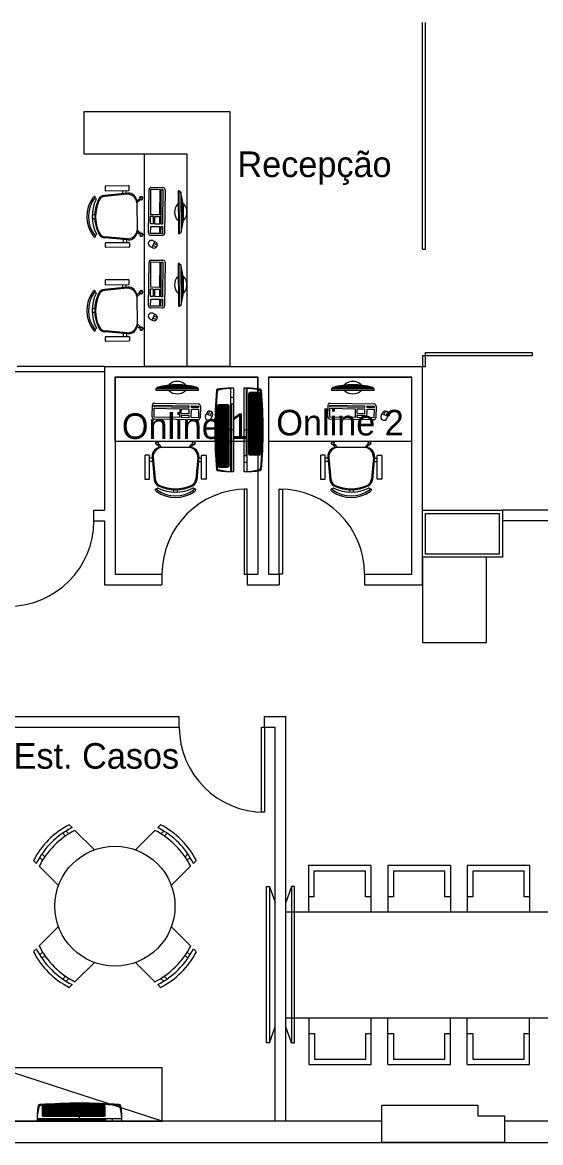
# Model space of a CAD drawing. Header units: metres. Extents: x 2999 to 3109, y 1752 to 1796.
# Drawn here: x 3019.53 to 3024.39, y 1757.32 to 1767.83 of the extents above; entities that cross this region are included whole.
import ezdxf

# ---------------------------------------------------------------- set-up
doc = ezdxf.new("R2010")
doc.units = ezdxf.units.M
doc.layers.add('PAREDES', color=7, linetype='Continuous')
doc.styles.add('PADRAO MK', font='')
doc.styles.get('PADRAO MK').set_extended_font_data('AvantGarde Bk BT')

msp = doc.modelspace()

# ---------------------------------------------------------------- hatches: boundary and pattern name
at = {"layer": 'PAREDES', "lineweight": 0}
h = msp.add_hatch(dxfattribs=at)
h.set_pattern_fill('ANSI31', color=253, scale=0.07, angle=-44.5332, style=0)
h.set_pattern_definition([(0.46675, (3026.558725, 1794.107397), (-7.12796e-05, 0.0087497097), [])])
h.paths.add_polyline_path([(3021.011, 1766.239), (3021.014, 1765.865, 0.133994)])
h = msp.add_hatch(dxfattribs=at)
h.set_pattern_fill('ANSI31', color=253, scale=0.07, angle=-44.5332, style=0)
h.set_pattern_definition([(0.46675, (3026.558725, 1793.425653), (-7.12796e-05, 0.0087497097), [])])
h.paths.add_polyline_path([(3021.011, 1765.557), (3021.014, 1765.184, 0.133994)])
h = msp.add_hatch(dxfattribs=at)
h.set_pattern_fill('ANSI31', color=253, scale=0.07, angle=45, style=0)
h.set_pattern_definition([(90, (2992.968674, 1770.182134), (-0.00875, 9e-19), [])])
h.paths.add_polyline_path([(3020.791, 1764.408), (3021.165, 1764.408, 0.133994)])
h = msp.add_hatch(dxfattribs=at)
h.set_pattern_fill('ANSI31', color=253, scale=0.07, angle=45, style=0)
h.set_pattern_definition([(90, (2994.61609, 1770.182134), (-0.00875, 9e-19), [])])
h.paths.add_polyline_path([(3022.439, 1764.408), (3022.812, 1764.408, 0.133994)])

# ---------------------------------------------------------------- linework, layer by layer
at = {"layer": 'PAREDES', "color": 253, "lineweight": 0}
for p, q in [((3023.277, 1765.704), (3023.277, 1767.834)), ((3023.307, 1765.704), (3023.307, 1767.834)), ((3020.107, 1766.597), (3020.107, 1766.997)), ((3020.107, 1766.997), (3021.472, 1766.997)), ((3021.472, 1766.997), (3021.472, 1764.604)), ((3021.072, 1766.597), (3020.107, 1766.597)), ((3020.672, 1764.604), (3020.672, 1766.597)), ((3021.072, 1764.604), (3021.072, 1766.597)), ((3020.301, 1766.293), (3020.301, 1766.258)), ((3020.521, 1766.3), (3020.306, 1766.298)), ((3020.306, 1766.253), (3020.521, 1766.255)), ((3020.468, 1766.226), (3020.468, 1766.254)), ((3020.498, 1766.229), (3020.498, 1766.255)), ((3020.526, 1766.26), (3020.526, 1766.295)), ((3020.71, 1765.855), (3020.714, 1766.265)), ((3020.73, 1766.028), (3020.732, 1766.267)), ((3020.732, 1766.267), (3020.815, 1766.266)), ((3020.734, 1766.285), (3020.844, 1766.283)), ((3020.815, 1766.266), (3020.813, 1766.028)), ((3020.826, 1765.941), (3020.829, 1766.266)), ((3020.829, 1766.266), (3020.844, 1766.265)), ((3020.844, 1766.265), (3020.84, 1765.941)), ((3020.864, 1766.263), (3020.86, 1765.853)), ((3020.986, 1766.252), (3020.989, 1765.852)), ((3020.996, 1766.252), (3020.986, 1766.252)), ((3020.999, 1765.852), (3020.996, 1766.252)), ((3020.996, 1766.252), (3021.011, 1766.239)), ((3020.515, 1766.231), (3020.296, 1766.209)), ((3020.505, 1766.22), (3020.3, 1766.2)), ((3020.599, 1766.159), (3020.618, 1766.175)), ((3020.599, 1766.14), (3020.627, 1766.164)), ((3020.599, 1766.151), (3020.601, 1765.873)), ((3020.618, 1766.175), (3020.619, 1766.174)), ((3020.625, 1766.184), (3020.643, 1766.199)), ((3020.626, 1766.165), (3020.627, 1766.164)), ((3020.637, 1766.169), (3020.655, 1766.185)), ((3021.011, 1766.239), (3021.014, 1765.865)), ((3020.204, 1766.026), (3020.18, 1766.026)), ((3020.204, 1765.991), (3020.181, 1765.991)), ((3020.729, 1765.942), (3020.729, 1766.012)), ((3020.753, 1766.012), (3020.729, 1766.012)), ((3020.752, 1765.942), (3020.729, 1765.942)), ((3020.813, 1766.028), (3020.73, 1766.028)), ((3020.753, 1766.012), (3020.752, 1765.942)), ((3020.767, 1765.941), (3020.767, 1766.012)), ((3020.767, 1766.012), (3020.812, 1766.011)), ((3020.812, 1765.941), (3020.767, 1765.941)), ((3020.812, 1766.011), (3020.812, 1765.941)), ((3020.84, 1765.941), (3020.826, 1765.941)), ((3020.601, 1765.885), (3020.63, 1765.861)), ((3020.601, 1765.865), (3020.62, 1765.849)), ((3020.62, 1765.849), (3020.622, 1765.851)), ((3020.628, 1765.841), (3020.646, 1765.826)), ((3020.629, 1765.859), (3020.63, 1765.861)), ((3020.64, 1765.856), (3020.658, 1765.841)), ((3020.729, 1765.852), (3020.73, 1765.918)), ((3020.811, 1765.851), (3020.729, 1765.852)), ((3020.84, 1765.834), (3020.729, 1765.835)), ((3020.73, 1765.918), (3020.811, 1765.917)), ((3020.811, 1765.917), (3020.811, 1765.851)), ((3020.825, 1765.851), (3020.826, 1765.917)), ((3020.839, 1765.85), (3020.825, 1765.851)), ((3020.826, 1765.917), (3020.84, 1765.917)), ((3020.84, 1765.917), (3020.839, 1765.85)), ((3020.989, 1765.852), (3020.999, 1765.852)), ((3020.999, 1765.852), (3021.014, 1765.865)), ((3020.518, 1765.792), (3020.299, 1765.81)), ((3020.508, 1765.803), (3020.303, 1765.82)), ((3020.305, 1765.727), (3020.305, 1765.762)), ((3020.31, 1765.767), (3020.525, 1765.768)), ((3020.525, 1765.723), (3020.31, 1765.722)), ((3020.472, 1765.796), (3020.472, 1765.768)), ((3020.502, 1765.794), (3020.502, 1765.768)), ((3020.53, 1765.763), (3020.53, 1765.728)), ((3020.724, 1765.731), (3020.749, 1765.719)), ((3020.742, 1765.722), (3020.768, 1765.776)), ((3020.75, 1765.785), (3020.775, 1765.773)), ((3020.783, 1765.724), (3020.751, 1765.739)), ((3020.792, 1765.744), (3020.76, 1765.759)), ((3023.277, 1765.704), (3023.307, 1765.704)), ((3020.71, 1765.173), (3020.714, 1765.583)), ((3020.73, 1765.347), (3020.732, 1765.585)), ((3020.732, 1765.585), (3020.815, 1765.584)), ((3020.734, 1765.603), (3020.844, 1765.602)), ((3020.815, 1765.584), (3020.813, 1765.346)), ((3020.826, 1765.259), (3020.829, 1765.584)), ((3020.829, 1765.584), (3020.844, 1765.584)), ((3020.844, 1765.584), (3020.84, 1765.259)), ((3020.864, 1765.582), (3020.86, 1765.172)), ((3020.986, 1765.57), (3020.989, 1765.17)), ((3020.996, 1765.57), (3020.986, 1765.57)), ((3020.999, 1765.17), (3020.996, 1765.57)), ((3020.996, 1765.57), (3021.011, 1765.557)), ((3021.011, 1765.557), (3021.014, 1765.184)), ((3020.301, 1765.411), (3020.301, 1765.376)), ((3020.521, 1765.418), (3020.306, 1765.416)), ((3020.526, 1765.378), (3020.526, 1765.413)), ((3020.515, 1765.349), (3020.296, 1765.328)), ((3020.505, 1765.338), (3020.3, 1765.318)), ((3020.306, 1765.371), (3020.521, 1765.373)), ((3020.468, 1765.344), (3020.468, 1765.373)), ((3020.498, 1765.347), (3020.498, 1765.373)), ((3020.625, 1765.302), (3020.643, 1765.317)), ((3020.637, 1765.288), (3020.655, 1765.303)), ((3020.729, 1765.26), (3020.729, 1765.33)), ((3020.753, 1765.33), (3020.729, 1765.33)), ((3020.813, 1765.346), (3020.73, 1765.347)), ((3020.753, 1765.33), (3020.752, 1765.26)), ((3020.767, 1765.26), (3020.767, 1765.33)), ((3020.767, 1765.33), (3020.812, 1765.33)), ((3020.812, 1765.33), (3020.812, 1765.259)), ((3020.599, 1765.277), (3020.618, 1765.294)), ((3020.599, 1765.258), (3020.627, 1765.282)), ((3020.599, 1765.27), (3020.601, 1764.991)), ((3020.618, 1765.294), (3020.619, 1765.292)), ((3020.626, 1765.284), (3020.627, 1765.282)), ((3020.752, 1765.26), (3020.729, 1765.26)), ((3020.729, 1765.17), (3020.73, 1765.237)), ((3020.73, 1765.237), (3020.811, 1765.236)), ((3020.812, 1765.259), (3020.767, 1765.26)), ((3020.811, 1765.236), (3020.811, 1765.169)), ((3020.825, 1765.169), (3020.826, 1765.236)), ((3020.84, 1765.259), (3020.826, 1765.259)), ((3020.826, 1765.236), (3020.84, 1765.235)), ((3020.84, 1765.235), (3020.839, 1765.169)), ((3020.204, 1765.145), (3020.18, 1765.145)), ((3020.204, 1765.11), (3020.181, 1765.11)), ((3020.811, 1765.169), (3020.729, 1765.17)), ((3020.84, 1765.152), (3020.729, 1765.153)), ((3020.742, 1765.04), (3020.768, 1765.094)), ((3020.75, 1765.103), (3020.775, 1765.091)), ((3020.839, 1765.169), (3020.825, 1765.169)), ((3020.989, 1765.17), (3020.999, 1765.17)), ((3020.999, 1765.17), (3021.014, 1765.184)), ((3020.601, 1765.003), (3020.63, 1764.979)), ((3020.724, 1765.049), (3020.749, 1765.037)), ((3020.783, 1765.042), (3020.751, 1765.058)), ((3020.792, 1765.062), (3020.76, 1765.077)), ((3020.518, 1764.911), (3020.299, 1764.928)), ((3020.508, 1764.921), (3020.303, 1764.938)), ((3020.31, 1764.885), (3020.525, 1764.887)), ((3020.472, 1764.914), (3020.472, 1764.886)), ((3020.502, 1764.913), (3020.502, 1764.886)), ((3020.53, 1764.882), (3020.53, 1764.847)), ((3020.601, 1764.983), (3020.62, 1764.968)), ((3020.62, 1764.968), (3020.622, 1764.969)), ((3020.628, 1764.959), (3020.646, 1764.944)), ((3020.629, 1764.978), (3020.63, 1764.979)), ((3020.64, 1764.974), (3020.658, 1764.959)), ((3020.305, 1764.845), (3020.305, 1764.88)), ((3020.525, 1764.842), (3020.31, 1764.84)), ((3023.307, 1764.704), (3023.277, 1764.704)), ((3023.277, 1764.704), (3023.277, 1764.604)), ((3023.307, 1764.704), (3023.307, 1764.734)), ((3023.307, 1764.734), (3024.307, 1764.734)), ((3023.307, 1764.604), (3023.307, 1764.704)), ((3023.307, 1764.604), (3023.307, 1764.704)), ((3024.307, 1764.704), (3023.307, 1764.704)), ((3024.307, 1764.734), (3024.307, 1764.704)), ((3020.297, 1764.604), (3019.477, 1764.604)), ((3020.297, 1764.604), (3023.277, 1764.604)), ((3020.297, 1764.604), (3020.297, 1763.254)), ((3021.472, 1764.604), (3020.672, 1764.604)), ((3023.277, 1764.604), (3023.307, 1764.604)), ((3023.277, 1762.554), (3023.277, 1764.604)), ((3020.297, 1764.554), (3019.427, 1764.554)), ((3021.735, 1764.504), (3020.393, 1764.504)), ((3020.393, 1764.504), (3020.393, 1763.904)), ((3020.397, 1764.504), (3021.735, 1764.504)), ((3020.397, 1764.504), (3020.397, 1762.654)), ((3021.735, 1764.504), (3021.735, 1762.654)), ((3021.735, 1764.504), (3021.735, 1764.504)), ((3021.735, 1764.504), (3021.735, 1764.504)), ((3021.735, 1763.904), (3021.735, 1764.504)), ((3021.835, 1764.504), (3023.177, 1764.504)), ((3021.835, 1764.504), (3021.835, 1762.654)), ((3023.177, 1764.504), (3021.835, 1764.504)), ((3021.835, 1764.504), (3021.835, 1763.904)), ((3023.177, 1764.504), (3023.177, 1764.504)), ((3023.177, 1764.504), (3023.177, 1764.504)), ((3023.177, 1763.904), (3023.177, 1764.504)), ((3023.177, 1762.654), (3023.177, 1764.504)), ((3020.778, 1764.393), (3020.791, 1764.408)), ((3021.178, 1764.393), (3020.778, 1764.393)), ((3020.778, 1764.393), (3020.778, 1764.383)), ((3020.778, 1764.383), (3021.178, 1764.383)), ((3020.791, 1764.408), (3021.165, 1764.408)), ((3021.178, 1764.393), (3021.165, 1764.408)), ((3021.178, 1764.383), (3021.178, 1764.393)), ((3021.481, 1763.614), (3021.481, 1764.403)), ((3021.507, 1764.404), (3021.507, 1763.614)), ((3021.607, 1763.614), (3021.607, 1764.404)), ((3021.623, 1764.403), (3021.623, 1763.764)), ((3021.632, 1764.403), (3021.632, 1763.614)), ((3021.659, 1763.771), (3021.659, 1764.359)), ((3021.743, 1764.359), (3021.659, 1764.359)), ((3021.668, 1763.771), (3021.668, 1764.359)), ((3021.676, 1763.771), (3021.676, 1764.359)), ((3021.684, 1763.771), (3021.684, 1764.359)), ((3021.692, 1763.771), (3021.692, 1764.359)), ((3021.701, 1763.771), (3021.701, 1764.359)), ((3021.709, 1763.771), (3021.709, 1764.359)), ((3021.717, 1763.771), (3021.717, 1764.359)), ((3021.725, 1763.771), (3021.725, 1764.359)), ((3021.734, 1763.771), (3021.734, 1764.359)), ((3021.742, 1763.771), (3021.742, 1764.359)), ((3021.75, 1763.771), (3021.75, 1764.355)), ((3022.425, 1764.393), (3022.439, 1764.408)), ((3022.825, 1764.393), (3022.425, 1764.393)), ((3022.425, 1764.393), (3022.425, 1764.383)), ((3022.425, 1764.383), (3022.825, 1764.383)), ((3022.439, 1764.408), (3022.812, 1764.408)), ((3022.825, 1764.393), (3022.812, 1764.408)), ((3022.825, 1764.383), (3022.825, 1764.393)), ((3020.765, 1764.261), (3021.175, 1764.253)), ((3021.481, 1764.315), (3021.507, 1764.315)), ((3021.481, 1764.253), (3021.507, 1764.253)), ((3021.49, 1763.614), (3021.49, 1764.253)), ((3021.651, 1763.779), (3021.651, 1764.351)), ((3021.651, 1764.303), (3021.755, 1764.303)), ((3021.651, 1764.259), (3021.757, 1764.259)), ((3022.413, 1764.261), (3022.823, 1764.253)), ((3020.743, 1764.131), (3020.745, 1764.241)), ((3020.761, 1764.129), (3020.763, 1764.212)), ((3020.763, 1764.226), (3020.763, 1764.241)), ((3020.763, 1764.241), (3021.088, 1764.235)), ((3021.088, 1764.22), (3020.763, 1764.226)), ((3020.763, 1764.212), (3021.001, 1764.207)), ((3021.001, 1764.207), (3020.999, 1764.124)), ((3021.016, 1764.148), (3021.015, 1764.124)), ((3021.016, 1764.162), (3021.017, 1764.207)), ((3021.087, 1764.161), (3021.016, 1764.162)), ((3021.016, 1764.148), (3021.086, 1764.146)), ((3021.017, 1764.207), (3021.087, 1764.206)), ((3021.086, 1764.146), (3021.086, 1764.123)), ((3021.087, 1764.206), (3021.087, 1764.161)), ((3021.088, 1764.235), (3021.088, 1764.22)), ((3021.109, 1764.124), (3021.111, 1764.205)), ((3021.111, 1764.22), (3021.111, 1764.234)), ((3021.111, 1764.234), (3021.178, 1764.233)), ((3021.178, 1764.218), (3021.111, 1764.22)), ((3021.111, 1764.205), (3021.178, 1764.204)), ((3021.178, 1764.204), (3021.176, 1764.123)), ((3021.178, 1764.233), (3021.178, 1764.218)), ((3021.195, 1764.233), (3021.193, 1764.123)), ((3021.243, 1764.143), (3021.255, 1764.168)), ((3021.306, 1764.135), (3021.252, 1764.161)), ((3021.285, 1764.185), (3021.269, 1764.153)), ((3021.304, 1764.175), (3021.288, 1764.143)), ((3021.462, 1764.147), (3021.352, 1764.147)), ((3021.462, 1764.191), (3021.353, 1764.191)), ((3021.355, 1764.229), (3021.355, 1763.789)), ((3021.363, 1764.246), (3021.454, 1764.246)), ((3021.363, 1764.246), (3021.363, 1763.662)), ((3021.371, 1764.246), (3021.371, 1763.659)), ((3021.379, 1764.246), (3021.379, 1763.659)), ((3021.388, 1764.246), (3021.388, 1763.659)), ((3021.396, 1764.246), (3021.396, 1763.659)), ((3021.404, 1764.246), (3021.404, 1763.659)), ((3021.413, 1764.246), (3021.413, 1763.659)), ((3021.421, 1764.246), (3021.421, 1763.659)), ((3021.429, 1764.246), (3021.429, 1763.659)), ((3021.437, 1764.246), (3021.437, 1763.659)), ((3021.446, 1764.246), (3021.446, 1763.659)), ((3021.454, 1764.246), (3021.454, 1763.659)), ((3021.462, 1764.238), (3021.462, 1763.667)), ((3021.651, 1764.217), (3021.759, 1764.217)), ((3021.651, 1764.172), (3021.761, 1764.172)), ((3021.758, 1763.789), (3021.758, 1764.229)), ((3022.391, 1764.131), (3022.393, 1764.241)), ((3022.408, 1764.129), (3022.41, 1764.212)), ((3022.41, 1764.226), (3022.411, 1764.241)), ((3022.735, 1764.22), (3022.41, 1764.226)), ((3022.41, 1764.212), (3022.648, 1764.207)), ((3022.411, 1764.241), (3022.735, 1764.235)), ((3022.648, 1764.207), (3022.647, 1764.124)), ((3022.663, 1764.148), (3022.734, 1764.146)), ((3022.663, 1764.148), (3022.663, 1764.124)), ((3022.664, 1764.207), (3022.735, 1764.206)), ((3022.664, 1764.162), (3022.664, 1764.207)), ((3022.734, 1764.161), (3022.664, 1764.162)), ((3022.734, 1764.146), (3022.733, 1764.123)), ((3022.735, 1764.206), (3022.734, 1764.161)), ((3022.735, 1764.235), (3022.735, 1764.22)), ((3022.757, 1764.124), (3022.758, 1764.205)), ((3022.758, 1764.205), (3022.825, 1764.204)), ((3022.759, 1764.22), (3022.759, 1764.234)), ((3022.759, 1764.234), (3022.826, 1764.233)), ((3022.825, 1764.218), (3022.759, 1764.22)), ((3022.825, 1764.204), (3022.823, 1764.123)), ((3022.826, 1764.233), (3022.825, 1764.218)), ((3022.842, 1764.233), (3022.84, 1764.123)), ((3022.89, 1764.143), (3022.903, 1764.168)), ((3022.953, 1764.135), (3022.899, 1764.161)), ((3022.932, 1764.185), (3022.916, 1764.153)), ((3022.951, 1764.175), (3022.936, 1764.143)), ((3020.999, 1764.124), (3020.761, 1764.129)), ((3021.173, 1764.103), (3020.763, 1764.111)), ((3021.086, 1764.123), (3021.015, 1764.124)), ((3021.176, 1764.123), (3021.109, 1764.124)), ((3021.297, 1764.116), (3021.309, 1764.142)), ((3021.462, 1764.06), (3021.35, 1764.06)), ((3021.462, 1764.105), (3021.351, 1764.105)), ((3021.651, 1764.13), (3021.762, 1764.13)), ((3021.651, 1764.086), (3021.763, 1764.086)), ((3021.651, 1764.044), (3021.763, 1764.044)), ((3022.647, 1764.124), (3022.408, 1764.129)), ((3022.82, 1764.103), (3022.41, 1764.111)), ((3022.733, 1764.123), (3022.663, 1764.124)), ((3022.823, 1764.123), (3022.757, 1764.124)), ((3022.944, 1764.116), (3022.957, 1764.142)), ((3021.462, 1764.018), (3021.35, 1764.018)), ((3021.462, 1763.973), (3021.35, 1763.973)), ((3021.507, 1764.009), (3021.467, 1764.009)), ((3021.607, 1764.009), (3021.647, 1764.009)), ((3021.651, 1764), (3021.763, 1764)), ((3021.651, 1763.958), (3021.763, 1763.958)), ((3020.393, 1763.904), (3021.735, 1763.904)), ((3020.79, 1763.87), (3020.775, 1763.888)), ((3020.805, 1763.882), (3020.79, 1763.9)), ((3020.799, 1763.862), (3020.8, 1763.864)), ((3020.815, 1763.843), (3020.799, 1763.862)), ((3020.809, 1763.871), (3020.81, 1763.872)), ((3020.834, 1763.843), (3020.81, 1763.872)), ((3021.101, 1763.843), (3020.822, 1763.843)), ((3021.089, 1763.843), (3021.113, 1763.872)), ((3021.109, 1763.843), (3021.125, 1763.862)), ((3021.115, 1763.871), (3021.113, 1763.872)), ((3021.119, 1763.882), (3021.134, 1763.9)), ((3021.125, 1763.862), (3021.123, 1763.864)), ((3021.133, 1763.87), (3021.148, 1763.888)), ((3021.462, 1763.931), (3021.35, 1763.931)), ((3021.462, 1763.887), (3021.351, 1763.887)), ((3021.462, 1763.845), (3021.352, 1763.845)), ((3021.651, 1763.913), (3021.763, 1763.913)), ((3021.651, 1763.87), (3021.761, 1763.87)), ((3021.835, 1763.904), (3023.177, 1763.904)), ((3022.438, 1763.87), (3022.423, 1763.888)), ((3022.452, 1763.882), (3022.437, 1763.9)), ((3022.446, 1763.862), (3022.448, 1763.864)), ((3022.462, 1763.843), (3022.446, 1763.862)), ((3022.456, 1763.871), (3022.458, 1763.872)), ((3022.481, 1763.843), (3022.458, 1763.872)), ((3022.748, 1763.843), (3022.47, 1763.843)), ((3022.737, 1763.843), (3022.761, 1763.872)), ((3022.756, 1763.843), (3022.772, 1763.862)), ((3022.762, 1763.871), (3022.761, 1763.872)), ((3022.766, 1763.882), (3022.781, 1763.9)), ((3022.772, 1763.862), (3022.771, 1763.864)), ((3022.781, 1763.87), (3022.795, 1763.888)), ((3020.673, 1763.766), (3020.673, 1763.551)), ((3020.713, 1763.771), (3020.678, 1763.771)), ((3020.718, 1763.551), (3020.718, 1763.766)), ((3020.745, 1763.743), (3020.718, 1763.743)), ((3020.742, 1763.76), (3020.762, 1763.541)), ((3020.753, 1763.75), (3020.772, 1763.545)), ((3021.17, 1763.75), (3021.151, 1763.545)), ((3021.181, 1763.76), (3021.161, 1763.541)), ((3021.179, 1763.743), (3021.205, 1763.743)), ((3021.205, 1763.551), (3021.205, 1763.766)), ((3021.21, 1763.771), (3021.245, 1763.771)), ((3021.25, 1763.766), (3021.25, 1763.551)), ((3021.462, 1763.8), (3021.354, 1763.8)), ((3021.462, 1763.758), (3021.356, 1763.758)), ((3021.632, 1763.764), (3021.607, 1763.764)), ((3021.651, 1763.827), (3021.76, 1763.827)), ((3021.75, 1763.771), (3021.659, 1763.771)), ((3022.321, 1763.766), (3022.321, 1763.551)), ((3022.361, 1763.771), (3022.326, 1763.771)), ((3022.366, 1763.551), (3022.366, 1763.766)), ((3022.392, 1763.743), (3022.366, 1763.743)), ((3022.39, 1763.76), (3022.409, 1763.541)), ((3022.4, 1763.75), (3022.419, 1763.545)), ((3022.818, 1763.75), (3022.799, 1763.545)), ((3022.828, 1763.76), (3022.809, 1763.541)), ((3022.826, 1763.743), (3022.852, 1763.743)), ((3022.852, 1763.551), (3022.852, 1763.766)), ((3022.857, 1763.771), (3022.892, 1763.771)), ((3022.897, 1763.766), (3022.897, 1763.551)), ((3020.747, 1763.713), (3020.718, 1763.713)), ((3021.177, 1763.713), (3021.205, 1763.713)), ((3021.462, 1763.714), (3021.359, 1763.714)), ((3021.37, 1763.659), (3021.454, 1763.659)), ((3021.632, 1763.703), (3021.607, 1763.703)), ((3022.394, 1763.713), (3022.366, 1763.713)), ((3022.824, 1763.713), (3022.852, 1763.713)), ((3020.678, 1763.546), (3020.713, 1763.546)), ((3021.245, 1763.546), (3021.21, 1763.546)), ((3022.326, 1763.546), (3022.361, 1763.546)), ((3022.892, 1763.546), (3022.857, 1763.546)), ((3020.944, 1763.447), (3020.944, 1763.424)), ((3020.979, 1763.447), (3020.979, 1763.424)), ((3021.635, 1763.454), (3021.605, 1763.454)), ((3021.605, 1763.454), (3021.605, 1762.654)), ((3021.635, 1762.654), (3021.635, 1763.454)), ((3021.935, 1762.654), (3021.935, 1763.454)), ((3021.935, 1763.454), (3021.965, 1763.454)), ((3021.965, 1763.454), (3021.965, 1762.654)), ((3022.592, 1763.447), (3022.592, 1763.424)), ((3022.627, 1763.447), (3022.627, 1763.424)), ((3020.197, 1763.154), (3020.197, 1763.254)), ((3020.197, 1763.254), (3020.297, 1763.254)), ((3023.277, 1763.254), (3024.027, 1763.254)), ((3023.277, 1762.814), (3023.277, 1763.254)), ((3023.307, 1762.844), (3023.307, 1763.224)), ((3023.307, 1763.224), (3023.997, 1763.224)), ((3023.307, 1762.844), (3023.307, 1763.224)), ((3023.997, 1763.224), (3023.997, 1762.844)), ((3024.027, 1763.254), (3024.027, 1762.814)), ((3029.987, 1763.254), (3024.027, 1763.254)), ((3020.197, 1763.154), (3020.297, 1763.154)), ((3020.297, 1763.154), (3020.297, 1762.554)), ((3029.887, 1763.154), (3024.027, 1763.154)), ((3024.027, 1762.814), (3023.277, 1762.814)), ((3023.877, 1762.814), (3023.277, 1762.814)), ((3023.277, 1762.814), (3023.277, 1762.014)), ((3023.997, 1762.844), (3023.307, 1762.844)), ((3023.997, 1762.844), (3023.307, 1762.844)), ((3023.877, 1762.014), (3023.877, 1762.814)), ((3020.397, 1762.654), (3020.835, 1762.654)), ((3020.835, 1762.654), (3020.835, 1762.554)), ((3021.605, 1762.654), (3021.635, 1762.654)), ((3021.635, 1762.654), (3021.635, 1762.554)), ((3021.635, 1762.654), (3021.735, 1762.654)), ((3021.835, 1762.654), (3021.935, 1762.654)), ((3021.935, 1762.654), (3021.935, 1762.554)), ((3021.965, 1762.654), (3021.935, 1762.654)), ((3022.735, 1762.654), (3022.735, 1762.554)), ((3022.735, 1762.654), (3023.177, 1762.654)), ((3020.297, 1762.554), (3020.835, 1762.554)), ((3021.635, 1762.554), (3021.935, 1762.554)), ((3022.735, 1762.554), (3023.277, 1762.554)), ((3023.277, 1762.014), (3023.877, 1762.014)), ((3019.297, 1761.32), (3020.997, 1761.32)), ((3020.997, 1761.22), (3020.997, 1761.32)), ((3021.797, 1761.32), (3021.997, 1761.32)), ((3021.797, 1761.22), (3021.797, 1761.32)), ((3021.997, 1757.52), (3021.997, 1761.32)), ((3019.297, 1761.22), (3020.997, 1761.22)), ((3021.767, 1760.42), (3021.767, 1761.22)), ((3021.767, 1761.22), (3021.797, 1761.22)), ((3021.797, 1761.22), (3021.897, 1761.22)), ((3021.797, 1761.22), (3021.797, 1760.42)), ((3021.897, 1757.52), (3021.897, 1761.22)), ((3021.797, 1760.42), (3021.767, 1760.42)), ((3019.993, 1760.276), (3019.966, 1760.303)), ((3020.821, 1760.303), (3020.795, 1760.276)), ((3019.904, 1760.223), (3019.931, 1760.197)), ((3019.963, 1760.218), (3019.936, 1760.244)), ((3020.201, 1760.068), (3020.019, 1760.25)), ((3020.768, 1760.25), (3020.586, 1760.068)), ((3020.825, 1760.218), (3020.851, 1760.244)), ((3020.883, 1760.223), (3020.857, 1760.197)), ((3019.63, 1759.967), (3019.657, 1759.94)), ((3019.715, 1759.97), (3019.689, 1759.997)), ((3019.71, 1760.029), (3019.736, 1760.002)), ((3021.078, 1760.029), (3021.051, 1760.002)), ((3021.072, 1759.97), (3021.099, 1759.997)), ((3021.131, 1759.94), (3021.157, 1759.967)), ((3019.683, 1759.914), (3019.865, 1759.732)), ((3020.922, 1759.732), (3021.104, 1759.914)), ((3021.815, 1758.257), (3021.815, 1759.722)), ((3021.815, 1759.722), (3021.842, 1759.722)), ((3021.842, 1759.722), (3021.842, 1758.257)), ((3021.842, 1759.722), (3021.897, 1759.572)), ((3022.051, 1759.722), (3021.997, 1759.572)), ((3022.079, 1759.722), (3022.051, 1759.722)), ((3022.051, 1759.722), (3022.051, 1758.257)), ((3022.079, 1758.257), (3022.079, 1759.722)), ((3021.897, 1758.407), (3021.897, 1759.572)), ((3021.997, 1758.407), (3021.997, 1759.572)), ((3019.865, 1759.347), (3019.683, 1759.165)), ((3021.104, 1759.165), (3020.922, 1759.347)), ((3019.657, 1759.138), (3019.63, 1759.112)), ((3019.715, 1759.108), (3019.689, 1759.082)), ((3021.072, 1759.108), (3021.099, 1759.082)), ((3021.157, 1759.112), (3021.131, 1759.138)), ((3019.71, 1759.05), (3019.736, 1759.076)), ((3020.019, 1758.829), (3020.201, 1759.011)), ((3020.586, 1759.011), (3020.768, 1758.829)), ((3021.078, 1759.05), (3021.051, 1759.076)), ((3019.904, 1758.855), (3019.931, 1758.882)), ((3019.963, 1758.861), (3019.936, 1758.834)), ((3019.966, 1758.776), (3019.993, 1758.802)), ((3020.795, 1758.802), (3020.821, 1758.776)), ((3020.825, 1758.861), (3020.851, 1758.834)), ((3020.883, 1758.855), (3020.857, 1758.882)), ((3021.842, 1758.257), (3021.897, 1758.407)), ((3022.051, 1758.257), (3021.997, 1758.407)), ((3021.842, 1758.257), (3021.815, 1758.257)), ((3022.051, 1758.257), (3022.079, 1758.257)), ((3020.837, 1757.52), (3019.297, 1758.02)), ((3020.837, 1758.02), (3019.297, 1758.02)), ((3020.837, 1757.52), (3020.837, 1758.02)), ((3019.712, 1757.656), (3019.712, 1757.572)), ((3020.299, 1757.655), (3019.712, 1757.655)), ((3020.299, 1757.647), (3019.712, 1757.647)), ((3020.299, 1757.638), (3019.712, 1757.638)), ((3020.299, 1757.63), (3019.712, 1757.63)), ((3020.299, 1757.663), (3019.715, 1757.663)), ((3019.767, 1757.564), (3019.767, 1757.668)), ((3019.811, 1757.564), (3019.811, 1757.67)), ((3020.282, 1757.671), (3019.842, 1757.671)), ((3019.853, 1757.564), (3019.853, 1757.672)), ((3019.898, 1757.564), (3019.898, 1757.674)), ((3019.94, 1757.564), (3019.94, 1757.675)), ((3019.984, 1757.564), (3019.984, 1757.676)), ((3020.026, 1757.564), (3020.026, 1757.676)), ((3020.071, 1757.564), (3020.071, 1757.676)), ((3020.113, 1757.564), (3020.113, 1757.676)), ((3020.158, 1757.564), (3020.158, 1757.675)), ((3020.2, 1757.564), (3020.2, 1757.674)), ((3020.244, 1757.564), (3020.244, 1757.673)), ((3020.299, 1757.663), (3020.299, 1757.572)), ((3022.897, 1757.32), (3022.897, 1757.67)), ((3022.897, 1757.67), (3023.797, 1757.67)), ((3023.797, 1757.67), (3023.797, 1757.57)), ((3019.667, 1757.545), (3020.456, 1757.545)), ((3019.667, 1757.536), (3020.306, 1757.536)), ((3020.299, 1757.622), (3019.712, 1757.622)), ((3020.299, 1757.614), (3019.712, 1757.614)), ((3020.299, 1757.605), (3019.712, 1757.605)), ((3020.299, 1757.597), (3019.712, 1757.597)), ((3020.299, 1757.589), (3019.712, 1757.589)), ((3020.299, 1757.58), (3019.712, 1757.58)), ((3020.299, 1757.572), (3019.712, 1757.572)), ((3020.291, 1757.564), (3019.72, 1757.564)), ((3020.062, 1757.52), (3020.062, 1757.56)), ((3020.306, 1757.545), (3020.306, 1757.52)), ((3020.368, 1757.545), (3020.368, 1757.52)), ((3023.797, 1757.57), (3024.047, 1757.57)), ((3024.047, 1757.57), (3024.047, 1757.32)), ((3022.897, 1757.52), (3019.097, 1757.52)), ((3019.297, 1757.52), (3020.837, 1757.52)), ((3020.457, 1757.52), (3019.667, 1757.52)), ((3025.727, 1757.52), (3024.047, 1757.52)), ((3024.047, 1757.52), (3024.047, 1757.52)), ((3019.097, 1757.32), (3025.727, 1757.32)), ((3024.047, 1757.32), (3022.897, 1757.32))]:
    msp.add_line(p, q, dxfattribs=at)
at = {"layer": 'PAREDES', "color": 253, "lineweight": 0, "extrusion": (0, 0, -1)}
for p, q in [((3022.793, 1759.919), (3022.208, 1759.919)), ((3022.208, 1759.919), (3022.208, 1759.486)), ((3022.742, 1759.868), (3022.259, 1759.868)), ((3022.259, 1759.868), (3022.259, 1759.627)), ((3022.742, 1759.627), (3022.742, 1759.868)), ((3022.793, 1759.919), (3022.793, 1759.486)), ((3022.954, 1759.919), (3022.954, 1759.486)), ((3023.539, 1759.919), (3022.954, 1759.919)), ((3023.005, 1759.868), (3023.005, 1759.627)), ((3023.488, 1759.868), (3023.005, 1759.868)), ((3023.488, 1759.627), (3023.488, 1759.868)), ((3023.539, 1759.919), (3023.539, 1759.486)), ((3024.282, 1759.919), (3023.698, 1759.919)), ((3023.698, 1759.919), (3023.698, 1759.486)), ((3024.231, 1759.868), (3023.749, 1759.868)), ((3023.749, 1759.868), (3023.749, 1759.627)), ((3024.231, 1759.627), (3024.231, 1759.868)), ((3024.282, 1759.919), (3024.282, 1759.486)), ((3022.259, 1759.627), (3022.208, 1759.627)), ((3022.793, 1759.627), (3022.742, 1759.627)), ((3023.005, 1759.627), (3022.954, 1759.627)), ((3023.539, 1759.627), (3023.488, 1759.627)), ((3023.749, 1759.627), (3023.698, 1759.627)), ((3024.282, 1759.627), (3024.231, 1759.627)), ((3021.997, 1758.486), (3021.997, 1759.486)), ((3021.997, 1759.486), (3024.497, 1759.486)), ((3024.497, 1758.486), (3021.997, 1758.486)), ((3022.214, 1758.052), (3022.214, 1758.486)), ((3022.798, 1758.052), (3022.798, 1758.486)), ((3022.954, 1758.052), (3022.954, 1758.486)), ((3023.539, 1758.052), (3023.539, 1758.486)), ((3023.698, 1758.052), (3023.698, 1758.486)), ((3024.282, 1758.052), (3024.282, 1758.486)), ((3022.214, 1758.344), (3022.265, 1758.344)), ((3022.265, 1758.344), (3022.265, 1758.103)), ((3022.748, 1758.344), (3022.798, 1758.344)), ((3022.748, 1758.103), (3022.748, 1758.344)), ((3022.954, 1758.344), (3023.005, 1758.344)), ((3023.005, 1758.344), (3023.005, 1758.103)), ((3023.488, 1758.344), (3023.539, 1758.344)), ((3023.488, 1758.103), (3023.488, 1758.344)), ((3023.698, 1758.344), (3023.749, 1758.344)), ((3023.749, 1758.344), (3023.749, 1758.103)), ((3024.231, 1758.344), (3024.282, 1758.344)), ((3024.231, 1758.103), (3024.231, 1758.344)), ((3022.214, 1758.052), (3022.798, 1758.052)), ((3022.265, 1758.103), (3022.748, 1758.103)), ((3022.954, 1758.052), (3023.539, 1758.052)), ((3023.005, 1758.103), (3023.488, 1758.103)), ((3023.698, 1758.052), (3024.282, 1758.052)), ((3023.749, 1758.103), (3024.231, 1758.103))]:
    msp.add_line(p, q, dxfattribs=at)
at = {"layer": 'PAREDES', "color": 253, "lineweight": 0}
for centre, radius in [((3020.626, 1766.172), 0.005), ((3020.628, 1765.853), 0.005), ((3020.626, 1765.291), 0.005), ((3020.628, 1764.971), 0.005), ((3020.802, 1763.87), 0.005), ((3021.122, 1763.87), 0.005), ((3022.449, 1763.87), 0.005), ((3022.769, 1763.87), 0.005), ((3020.394, 1759.539), 0.563)]:
    msp.add_circle(centre, radius, dxfattribs=at)
for centre, radius, start, end in [((3020.306, 1766.293), 0.005, 90.4668, 180.4668), ((3020.306, 1766.258), 0.005, 180.4668, 270.4668), ((3020.521, 1766.295), 0.005, 0.4668, 90.4668), ((3020.521, 1766.26), 0.005, 270.4668, 0.4668), ((3020.734, 1766.265), 0.02, 89.4185, 179.4185), ((3020.844, 1766.263), 0.02, 359.4185, 89.4185), ((3020.435, 1766.011), 0.305, 144.5905, 216.343), ((3020.435, 1766.011), 0.29, 144.6109, 216.3226), ((3020.435, 1766.011), 0.29, 144.6109, 216.3226), ((3020.542, 1766.012), 0.362, 153.7042, 207.2293), ((3020.542, 1766.012), 0.362, 153.7042, 207.2293), ((3020.209, 1766.172), 0.0275, 115.6122, 143.9239), ((3020.202, 1766.191), 0.00782, 300.2776, 135.7923), ((3020.209, 1766.172), 0.0125, 115.6122, 143.5969), ((3020.209, 1766.172), 0.0125, 115.6122, 143.5969), ((3020.208, 1766.174), 0.01, 350.7962, 115.6122), ((3020.208, 1766.174), 0.01, 350.7962, 115.6122), ((3020.566, 1766.012), 0.362, 154.0715, 206.862), ((3020.575, 1766.012), 0.362, 156.2028, 204.7307), ((3020.303, 1766.14), 0.07, 95.588, 154.0715), ((3020.307, 1766.13), 0.07, 95.7666, 156.2028), ((3020.511, 1766.132), 0.0887, 6.0592, 93.719), ((3020.519, 1766.151), 0.08, 0.4668, 93.036), ((3020.626, 1766.173), 0.0075, 172.1073, 268.4867), ((3020.64, 1766.184), 0.015, 231.9304, 207.7506), ((3020.329, 1766.046), 0.709, 345.203, 15.7305), ((3021.067, 1766.052), 0.114, 139.09, 221.8435), ((3021.022, 1766.084), 0.059, 125.6895, 132.9039), ((3021, 1766.083), 0.059, 48.0296, 56.3847), ((3020.955, 1766.052), 0.114, 319.09, 41.8435), ((3021.022, 1766.021), 0.059, 228.0296, 235.244), ((3021, 1766.02), 0.059, 289.8843, 290.523), ((3021, 1766.02), 0.059, 304.5488, 312.9039), ((3020.211, 1765.847), 0.0275, 217.0096, 245.3213), ((3020.205, 1765.827), 0.00782, 225.1412, 60.6559), ((3020.211, 1765.847), 0.0125, 217.3366, 245.3213), ((3020.211, 1765.847), 0.0125, 217.3366, 245.3213), ((3020.21, 1765.844), 0.01, 245.3213, 10.1373), ((3020.21, 1765.844), 0.01, 245.3213, 10.1373), ((3020.305, 1765.88), 0.07, 206.862, 265.3455), ((3020.309, 1765.89), 0.07, 204.7307, 265.1669), ((3020.513, 1765.891), 0.0887, 267.2145, 354.8743), ((3020.521, 1765.872), 0.08, 267.8975, 0.4668), ((3020.629, 1765.852), 0.0075, 92.4468, 188.8262), ((3020.643, 1765.841), 0.015, 153.1829, 129.0031), ((3020.73, 1765.855), 0.02, 179.4185, 269.4185), ((3020.84, 1765.854), 0.02, 269.4185, 359.4185), ((3020.31, 1765.762), 0.005, 90.4668, 180.4668), ((3020.31, 1765.727), 0.005, 180.4668, 270.4668), ((3020.525, 1765.763), 0.005, 0.4668, 90.4668), ((3020.525, 1765.728), 0.005, 270.4668, 0.4668), ((3020.737, 1765.758), 0.03, 64.5014, 244.5014), ((3020.762, 1765.746), 0.03, 244.5014, 64.5014), ((3020.734, 1765.583), 0.02, 89.4185, 179.4185), ((3020.844, 1765.582), 0.02, 359.4185, 89.4185), ((3020.329, 1765.365), 0.709, 345.203, 15.7305), ((3020.306, 1765.411), 0.005, 90.4668, 180.4668), ((3020.521, 1765.413), 0.005, 0.4668, 90.4668), ((3021.067, 1765.371), 0.114, 139.09, 221.8435), ((3021.022, 1765.402), 0.059, 125.6895, 132.9039), ((3021, 1765.402), 0.059, 48.0296, 56.3847), ((3020.955, 1765.37), 0.114, 319.09, 41.8435), ((3020.435, 1765.129), 0.305, 144.5905, 216.343), ((3020.209, 1765.29), 0.0275, 115.6122, 143.9239), ((3020.202, 1765.309), 0.00782, 300.2776, 135.7923), ((3020.209, 1765.29), 0.0125, 115.6122, 143.5969), ((3020.209, 1765.29), 0.0125, 115.6122, 143.5969), ((3020.208, 1765.292), 0.01, 350.7962, 115.6122), ((3020.208, 1765.292), 0.01, 350.7962, 115.6122), ((3020.303, 1765.258), 0.07, 95.588, 154.0715), ((3020.307, 1765.248), 0.07, 95.7666, 156.2028), ((3020.306, 1765.376), 0.005, 180.4668, 270.4668), ((3020.511, 1765.25), 0.0887, 6.0592, 93.719), ((3020.519, 1765.269), 0.08, 0.4668, 93.036), ((3020.521, 1765.378), 0.005, 270.4668, 0.4668), ((3020.64, 1765.302), 0.015, 231.9304, 207.7506), ((3020.435, 1765.129), 0.29, 144.6109, 216.3226), ((3020.435, 1765.129), 0.29, 144.6109, 216.3226), ((3020.542, 1765.13), 0.362, 153.7042, 207.2293), ((3020.542, 1765.13), 0.362, 153.7042, 207.2293), ((3020.566, 1765.13), 0.362, 154.0715, 206.862), ((3020.575, 1765.13), 0.362, 156.2028, 204.7307), ((3020.626, 1765.291), 0.0075, 172.1073, 268.4867), ((3021.022, 1765.339), 0.059, 228.0296, 235.244), ((3021, 1765.339), 0.059, 289.8843, 290.523), ((3021, 1765.339), 0.059, 304.5488, 312.9039), ((3020.737, 1765.076), 0.03, 64.5014, 244.5014), ((3020.73, 1765.173), 0.02, 179.4185, 269.4185), ((3020.762, 1765.064), 0.03, 244.5014, 64.5014), ((3020.84, 1765.172), 0.02, 269.4185, 359.4185), ((3020.513, 1765.01), 0.0887, 267.2145, 354.8743), ((3020.521, 1764.991), 0.08, 267.8975, 0.4668), ((3020.211, 1764.965), 0.0275, 217.0096, 245.3213), ((3020.205, 1764.945), 0.00782, 225.1412, 60.6559), ((3020.211, 1764.965), 0.0125, 217.3366, 245.3213), ((3020.211, 1764.965), 0.0125, 217.3366, 245.3213), ((3020.21, 1764.963), 0.01, 245.3213, 10.1373), ((3020.21, 1764.963), 0.01, 245.3213, 10.1373), ((3020.305, 1764.998), 0.07, 206.862, 265.3455), ((3020.309, 1765.008), 0.07, 204.7307, 265.1669), ((3020.31, 1764.88), 0.005, 90.4668, 180.4668), ((3020.525, 1764.882), 0.005, 0.4668, 90.4668), ((3020.629, 1764.97), 0.0075, 92.4468, 188.8262), ((3020.643, 1764.959), 0.015, 153.1829, 129.0031), ((3020.31, 1764.845), 0.005, 180.4668, 270.4668), ((3020.525, 1764.847), 0.005, 270.4668, 0.4668), ((3020.978, 1764.35), 0.114, 48.6233, 131.3767), ((3022.625, 1764.35), 0.114, 48.6233, 131.3767), ((3020.978, 1763.724), 0.709, 74.7363, 105.2637), ((3020.946, 1764.395), 0.059, 137.5629, 145.9179), ((3020.946, 1764.417), 0.059, 215.2227, 222.4371), ((3020.978, 1764.462), 0.114, 228.6233, 311.3767), ((3021.01, 1764.395), 0.059, 34.0821, 42.4371), ((3021.01, 1764.417), 0.059, 317.5629, 324.7773), ((3021.01, 1764.395), 0.059, 19.4175, 20.0563), ((3022.625, 1763.724), 0.709, 74.7363, 105.2637), ((3022.594, 1764.395), 0.059, 137.5629, 145.9179), ((3022.594, 1764.417), 0.059, 215.2227, 222.4371), ((3022.625, 1764.462), 0.114, 228.6233, 311.3767), ((3022.657, 1764.395), 0.059, 34.0821, 42.4371), ((3022.657, 1764.417), 0.059, 317.5629, 324.7773), ((3022.657, 1764.395), 0.059, 19.4175, 20.0563), ((3020.765, 1764.241), 0.02, 88.9518, 178.9518), ((3021.175, 1764.233), 0.02, 358.9518, 88.9518), ((3022.413, 1764.241), 0.02, 88.9518, 178.9518), ((3022.822, 1764.233), 0.02, 358.9518, 88.9518), ((3021.282, 1764.155), 0.03, 334.0346, 154.0346), ((3022.93, 1764.155), 0.03, 334.0346, 154.0346), ((3020.763, 1764.131), 0.02, 178.9518, 268.9518), ((3021.173, 1764.123), 0.02, 268.9518, 358.9518), ((3021.27, 1764.13), 0.03, 154.0346, 334.0346), ((3022.411, 1764.131), 0.02, 178.9518, 268.9518), ((3022.82, 1764.123), 0.02, 268.9518, 358.9518), ((3022.917, 1764.13), 0.03, 154.0346, 334.0346), ((3020.822, 1763.763), 0.08, 90, 182.5692), ((3020.841, 1763.755), 0.0887, 95.5925, 183.2522), ((3020.79, 1763.885), 0.015, 321.4636, 297.2839), ((3020.801, 1763.871), 0.0075, 261.6405, 358.0199), ((3021.082, 1763.755), 0.0887, 356.7478, 84.4075), ((3021.101, 1763.763), 0.08, 357.4308, 90), ((3021.122, 1763.871), 0.0075, 181.9801, 278.3595), ((3021.133, 1763.885), 0.015, 242.7161, 218.5364), ((3022.47, 1763.763), 0.08, 90, 182.5692), ((3022.489, 1763.755), 0.0887, 95.5925, 183.2522), ((3022.437, 1763.885), 0.015, 321.4636, 297.2839), ((3022.449, 1763.871), 0.0075, 261.6405, 358.0199), ((3022.729, 1763.755), 0.0887, 356.7478, 84.4075), ((3022.748, 1763.763), 0.08, 357.4308, 90), ((3022.77, 1763.871), 0.0075, 181.9801, 278.3595), ((3022.781, 1763.885), 0.015, 242.7161, 218.5364), ((3020.678, 1763.766), 0.005, 90, 180), ((3020.713, 1763.766), 0.005, 0, 90), ((3021.21, 1763.766), 0.005, 90, 180), ((3021.245, 1763.766), 0.005, 0, 90), ((3022.326, 1763.766), 0.005, 90, 180), ((3022.361, 1763.766), 0.005, 0, 90), ((3022.857, 1763.766), 0.005, 90, 180), ((3022.892, 1763.766), 0.005, 0, 90), ((3020.678, 1763.551), 0.005, 180, 270), ((3020.713, 1763.551), 0.005, 270, 0), ((3020.832, 1763.547), 0.07, 185.1212, 243.6047), ((3020.842, 1763.552), 0.07, 185.2999, 245.7361), ((3021.082, 1763.552), 0.07, 294.2639, 354.7001), ((3021.092, 1763.547), 0.07, 296.3953, 354.8788), ((3021.21, 1763.551), 0.005, 180, 270), ((3021.245, 1763.551), 0.005, 270, 0), ((3022.326, 1763.551), 0.005, 180, 270), ((3022.361, 1763.551), 0.005, 270, 0), ((3022.479, 1763.547), 0.07, 185.1212, 243.6047), ((3022.489, 1763.552), 0.07, 185.2999, 245.7361), ((3022.729, 1763.552), 0.07, 294.2639, 354.7001), ((3022.739, 1763.547), 0.07, 296.3953, 354.8788), ((3022.857, 1763.551), 0.005, 180, 270), ((3022.892, 1763.551), 0.005, 270, 0), ((3020.78, 1763.447), 0.00782, 29.8109, 225.3255), ((3020.799, 1763.453), 0.0275, 205.1455, 233.4571), ((3020.962, 1763.679), 0.305, 234.1238, 305.8762), ((3020.797, 1763.452), 0.01, 80.3294, 205.1455), ((3020.797, 1763.452), 0.01, 80.3294, 205.1455), ((3020.799, 1763.453), 0.0125, 205.1455, 233.1301), ((3020.799, 1763.453), 0.0125, 205.1455, 233.1301), ((3020.962, 1763.679), 0.29, 234.1442, 305.8558), ((3020.962, 1763.679), 0.29, 234.1442, 305.8558), ((3020.962, 1763.786), 0.362, 243.2374, 296.7626), ((3020.962, 1763.786), 0.362, 243.2374, 296.7626), ((3020.962, 1763.809), 0.362, 243.6047, 296.3953), ((3020.962, 1763.818), 0.362, 245.7361, 294.2639), ((3021.635, 1762.654), 0.8, 90, 180), ((3021.126, 1763.452), 0.01, 334.8545, 99.6706), ((3021.126, 1763.452), 0.01, 334.8545, 99.6706), ((3021.124, 1763.453), 0.0125, 306.8699, 334.8545), ((3021.124, 1763.453), 0.0125, 306.8699, 334.8545), ((3021.144, 1763.447), 0.00782, 314.6745, 150.1891), ((3021.124, 1763.453), 0.0275, 306.5429, 334.8545), ((3021.935, 1762.654), 0.8, 0, 90), ((3022.427, 1763.447), 0.00782, 29.8109, 225.3255), ((3022.447, 1763.453), 0.0275, 205.1455, 233.4571), ((3022.609, 1763.679), 0.305, 234.1238, 305.8762), ((3022.444, 1763.452), 0.01, 80.3294, 205.1455), ((3022.444, 1763.452), 0.01, 80.3294, 205.1455), ((3022.447, 1763.453), 0.0125, 205.1455, 233.1301), ((3022.447, 1763.453), 0.0125, 205.1455, 233.1301), ((3022.609, 1763.679), 0.29, 234.1442, 305.8558), ((3022.609, 1763.679), 0.29, 234.1442, 305.8558), ((3022.609, 1763.786), 0.362, 243.2374, 296.7626), ((3022.609, 1763.786), 0.362, 243.2374, 296.7626), ((3022.609, 1763.809), 0.362, 243.6047, 296.3953), ((3022.609, 1763.818), 0.362, 245.7361, 294.2639), ((3022.774, 1763.452), 0.01, 334.8545, 99.6706), ((3022.774, 1763.452), 0.01, 334.8545, 99.6706), ((3022.772, 1763.453), 0.0125, 306.8699, 334.8545), ((3022.772, 1763.453), 0.0125, 306.8699, 334.8545), ((3022.791, 1763.447), 0.00782, 314.6745, 150.1891), ((3022.772, 1763.453), 0.0275, 306.5429, 334.8545), ((3019.397, 1763.154), 0.8, 270, 0), ((3021.797, 1761.22), 0.8, 180, 270), ((3020.317, 1759.616), 0.771, 117.0547, 152.9453), ((3020.343, 1759.59), 0.771, 117.0547, 152.9453), ((3020.444, 1759.59), 0.771, 27.0547, 62.9453), ((3020.471, 1759.616), 0.771, 27.0547, 62.9453), ((3020.37, 1759.563), 0.771, 117.0547, 152.9453), ((3020.418, 1759.563), 0.771, 27.0547, 62.9453), ((3020.317, 1759.462), 0.771, 207.0547, 242.9453), ((3020.343, 1759.489), 0.771, 207.0547, 242.9453), ((3020.37, 1759.515), 0.771, 207.0547, 242.9453), ((3020.418, 1759.515), 0.771, 297.0547, 332.9453), ((3020.444, 1759.489), 0.771, 297.0547, 332.9453), ((3020.471, 1759.462), 0.771, 297.0547, 332.9453)]:
    msp.add_arc(centre, radius, start, end, dxfattribs=at)
at = {"layer": 'PAREDES', "color": 253, "lineweight": 0, "extrusion": (0, 0, -1)}
for centre, major_axis, ratio, start_param, end_param in [((3026.44, 1764.009), (-0.451, -5.318), 0.956584, 1.489801, 1.559656), ((3026.44, 1764.009), (-5.098, 0), 0.977548, 0, 0.072811), ((3021.364, 1764.379), (-0.0168, 0), 0.977548, 0.143544, 1.062803), ((3021.363, 1764.371), (-0.00567, 0.00567), 1, -0.714217, -0.361336), ((3021.36, 1764.386), (-0.00812, 0), 0.977548, 1.062803, 1.437465), ((3021.378, 1764.364), (-0.0242, 0), 0.977548, 0.432642, 1.415455), ((3021.507, 1763.319), (-1.11, 0), 0.977548, 1.437465, 1.570796), ((3021.507, 1763.879), (-0.536, 0), 0.977548, 1.321101, 1.570796), ((3021.607, 1763.319), (1.11, 0), 0.977548, 4.712389, 4.84572), ((3021.607, 1763.879), (0.536, 0), 0.977548, 4.712389, 4.962084), ((3021.659, 1764.351), (0.00812, 0), 0.977548, 3.141593, 4.712389), ((3021.735, 1764.364), (0.0242, 0), 0.977548, -1.415455, -0.432642), ((3021.743, 1764.351), (0.00812, 0), 0.977548, -1.570796, -0.068908), ((3021.753, 1764.386), (0.00812, 0), 0.977548, -1.437465, -1.062803), ((3021.749, 1764.379), (0.0168, 0), 0.977548, -1.062803, -0.143544), ((3021.75, 1764.371), (0.00567, -0.00567), 1, -1.20946, -0.85658), ((3016.674, 1764.009), (5.098, 0), 0.977548, -0.072811, 0), ((3016.674, 1764.009), (0.451, -5.318), 0.956584, -1.559656, -1.489801), ((3016.674, 1764.009), (5.09, 0), 0.977548, -0.068908, 0), ((3026.44, 1764.009), (-5.09, 0), 0.977548, 0, 0.046227), ((3021.363, 1764.238), (-0.00812, 0), 0.977548, 0.046227, 1.570796), ((3021.454, 1764.238), (-0.00812, 0), 0.977548, 1.570796, 3.141593), ((3026.44, 1764.009), (-0.451, 5.318), 0.956584, -1.559656, -1.489801), ((3026.44, 1764.009), (-5.098, 0), 0.977548, -0.072811, 0), ((3026.44, 1764.009), (-5.09, 0), 0.977548, -0.068908, 0), ((3016.674, 1764.009), (5.098, 0), 0.977548, 0, 0.072811), ((3016.674, 1764.009), (5.09, 0), 0.977548, 0, 0.046227), ((3016.674, 1764.009), (0.451, 5.318), 0.956584, 1.489801, 1.559656), ((3021.659, 1763.779), (0.00812, 0), 0.977548, 1.570796, 3.141593), ((3021.75, 1763.779), (0.00812, 0), 0.977548, 0.046227, 1.570796), ((3021.364, 1763.639), (-0.0168, 0), 0.977548, -1.062803, -0.143544), ((3021.363, 1763.647), (-0.00567, 0.00567), 1, -1.20946, -0.85658), ((3021.378, 1763.653), (-0.0242, 0), 0.977548, -1.415455, -0.432642), ((3021.36, 1763.631), (-0.00812, 0), 0.977548, -1.437465, -1.062803), ((3021.507, 1764.699), (-1.11, 0), 0.977548, 4.712389, 4.84572), ((3021.37, 1763.667), (-0.00812, 0), 0.977548, -1.570796, -0.068908), ((3021.507, 1764.138), (-0.536, 0), 0.977548, 4.712389, 4.962084), ((3021.454, 1763.667), (-0.00812, 0), 0.977548, 3.141593, 4.712389), ((3021.607, 1764.138), (0.536, 0), 0.977548, 1.321101, 1.570796), ((3021.607, 1764.699), (1.11, 0), 0.977548, 1.437465, 1.570796), ((3021.735, 1763.653), (0.0242, 0), 0.977548, 0.432642, 1.415455), ((3021.753, 1763.631), (0.00812, 0), 0.977548, 1.062803, 1.437465), ((3021.75, 1763.647), (0.00567, -0.00567), 1, -0.714217, -0.361336), ((3021.749, 1763.639), (0.0168, 0), 0.977548, 0.143544, 1.062803), ((3020.752, 1757.52), (0, 1.11), 0.977548, 4.712389, 4.84572), ((3020.191, 1757.52), (0, 0.536), 0.977548, 4.712389, 4.962084), ((3019.684, 1757.666), (0, 0.00812), 0.977548, -1.437465, -1.062803), ((3019.692, 1757.662), (0, 0.0168), 0.977548, -1.062803, -0.143544), ((3019.706, 1757.648), (0, 0.0242), 0.977548, -1.415455, -0.432642), ((3020.062, 1752.587), (5.318, 0.451), 0.956584, -1.559656, -1.489801), ((3019.7, 1757.663), (0.00567, 0.00567), 1, -1.20946, -0.85658), ((3020.062, 1752.587), (0, 5.098), 0.977548, -0.072811, 0), ((3019.72, 1757.656), (0, 0.00812), 0.977548, -1.570796, -0.068908), ((3020.062, 1752.587), (0, 5.09), 0.977548, -0.068908, 0), ((3020.062, 1752.587), (-5.318, 0.451), 0.956584, 1.489801, 1.559656), ((3020.062, 1752.587), (0, 5.098), 0.977548, 0, 0.072811), ((3020.062, 1752.587), (0, 5.09), 0.977548, 0, 0.046227), ((3020.291, 1757.663), (0, 0.00812), 0.977548, 0.046227, 1.570796), ((3020.424, 1757.663), (0.00567, 0.00567), 1, -0.714217, -0.361336), ((3020.417, 1757.648), (0, 0.0242), 0.977548, 0.432642, 1.415455), ((3020.432, 1757.662), (0, 0.0168), 0.977548, 0.143544, 1.062803), ((3019.932, 1757.52), (0, 0.536), 0.977548, 1.321101, 1.570796), ((3020.439, 1757.666), (0, 0.00812), 0.977548, 1.062803, 1.437465), ((3019.372, 1757.52), (0, 1.11), 0.977548, 1.437465, 1.570796), ((3019.72, 1757.572), (0, 0.00812), 0.977548, 3.141593, 4.712389), ((3020.291, 1757.572), (0, 0.00812), 0.977548, 1.570796, 3.141593)]:
    msp.add_ellipse(centre, major_axis=major_axis, ratio=ratio, start_param=start_param, end_param=end_param, dxfattribs=at)

# ---------------------------------------------------------------- texts
at = {"layer": 'PAREDES', "color": 253, "lineweight": 0, "style": 'PADRAO MK'}
for s, p in [('Recepção', (3021.543, 1766.382)), ('Online 1', (3020.459, 1763.924)), ('Online 2', (3021.907, 1763.957)), ('Est. Casos', (3019.444, 1760.829))]:
    msp.add_text(s, height=0.24, dxfattribs=at).set_placement(p)

doc.saveas('drawing.dxf')
